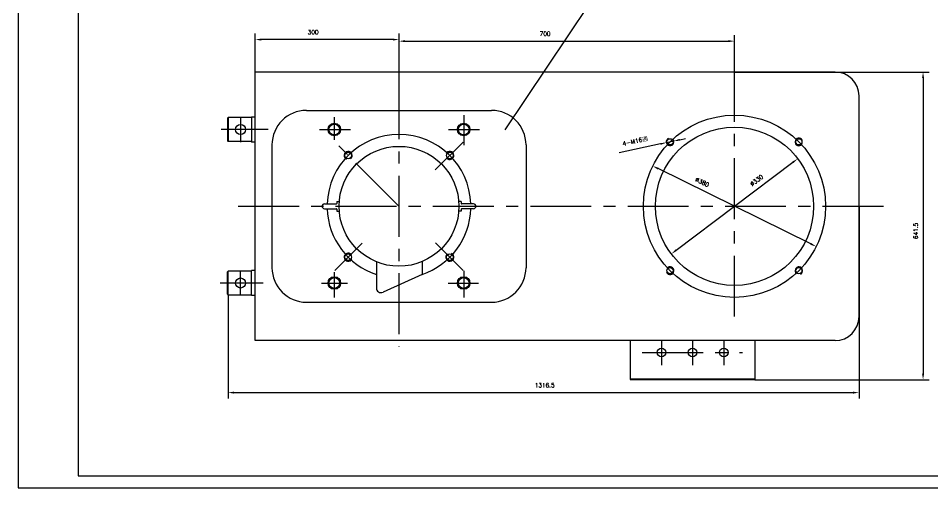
# Model space of a CAD drawing. Extents: x -1681 to 1289, y -1737 to 363.
# Drawn here: x -1681 to 227, y -1737 to -758 of the extents above; entities that cross this region are included whole.
import ezdxf

# ---------------------------------------------------------------- set-up
doc = ezdxf.new("R2010")
doc.units = 0
doc.header["$MEASUREMENT"] = 0
doc.linetypes.add('CENTER', pattern=[50.8, 31.75, -6.35, 6.35, -6.35])
doc.layers.get('0').update_dxf_attribs({"linetype": 'CONTINUOUS'})
doc.layers.get('DEFPOINTS').update_dxf_attribs({"linetype": 'CONTINUOUS'})
doc.layers.add('SMPEN_THICK', color=7, linetype='CONTINUOUS')
doc.styles.get("Standard").update_dxf_attribs({"font": 'txt.shx', "height": 8.8})
doc.dimstyles.get("Standard").update_dxf_attribs({"dimscale": 5, "dimtxt": 4.5, "dimasz": 5.5, "dimexe": 4.25, "dimexo": 0.625, "dimgap": 2.2, "dimtad": 1, "dimdec": 4, "dimlfac": -1, "dimdsep": 46, "dimlunit": 6, "dimtxsty": 'Standard', "dimcen": 2.5, "dimclrd": 2, "dimclre": 2, "dimclrt": 2, "dimadec": 0, "dimazin": 0, "dimtfac": 1, "dimtdec": 4, "dimtmove": 0, "dimatfit": 3, "dimfxl": 1, "dimtolj": 1, "dimtzin": 0, "dimarcsym": 0})

# ---------------------------------------------------------------- blocks, each defined once
blk = doc.blocks.new('*D0')
at = {"color": 2, "lineweight": -2, "transparency": 16777216}
for p, q in [((-886.3, -950.2), (-886.3, -793.3)), ((-186.3, -910.2), (-186.3, -793.3)), ((-873.8, -805.8), (-198.8, -805.8))]:
    blk.add_line(p, q, dxfattribs=at)
at = {"color": 2, "transparency": 16777216}
for points in [[(-873.8, -803.7), (-873.8, -807.9), (-886.3, -805.8)], [(-198.8, -803.7), (-198.8, -807.9), (-186.3, -805.8)]]:
    blk.add_solid(points, dxfattribs=at)
at = {"layer": 'DEFPOINTS', "color": 0, "transparency": 16777216}
for p in [(-186.3, -805.8), (-186.3, -910.2), (-886.3, -950.2)]:
    blk.add_point(p, dxfattribs=at)
at = {"color": 2, "transparency": 16777216, "insert": (-581.5, -790.4), "char_height": 8.8, "attachment_point": 5}
blk.add_mtext('\\A1;700', dxfattribs=at)
blk = doc.blocks.new('*D1')
at = {"color": 2, "lineweight": -2, "transparency": 16777216}
blk.add_line((-308.2, -1241.8), (-64.5, -1058.5), dxfattribs=at)
at = {"color": 2, "transparency": 16777216}
for points in [[(-65.7, -1056.8), (-63.2, -1060.1), (-54.5, -1051)], [(-309.4, -1240.2), (-306.9, -1243.5), (-318.2, -1249.4)]]:
    blk.add_solid(points, dxfattribs=at)
at = {"layer": 'DEFPOINTS', "color": 0, "transparency": 16777216}
for p in [(-54.5, -1051), (-318.2, -1249.4)]:
    blk.add_point(p, dxfattribs=at)
at = {"color": 2, "transparency": 16777216, "insert": (-140.1, -1096.1), "char_height": 8.8, "attachment_point": 5, "rotation": 36.9572}
blk.add_mtext('\\A1;∅330', dxfattribs=at)
blk = doc.blocks.new('*D2')
at = {"color": 2, "lineweight": -2, "transparency": 16777216}
blk.add_line((-27.1, -1228.6), (-345.5, -1071.7), dxfattribs=at)
at = {"color": 2, "transparency": 16777216}
for points in [[(-344.6, -1069.8), (-346.5, -1073.6), (-356.8, -1066.2)], [(-26.2, -1226.7), (-28, -1230.5), (-15.9, -1234.1)]]:
    blk.add_solid(points, dxfattribs=at)
at = {"layer": 'DEFPOINTS', "color": 0, "transparency": 16777216}
for p in [(-356.8, -1066.2), (-15.9, -1234.1)]:
    blk.add_point(p, dxfattribs=at)
at = {"color": 2, "transparency": 16777216, "insert": (-253.7, -1099.8), "char_height": 8.8, "attachment_point": 5, "rotation": 333.7729}
blk.add_mtext('\\A1;∅380', dxfattribs=at)
blk = doc.blocks.new('*D3')
at = {"color": 2, "lineweight": -2, "transparency": 16777216}
for p, q in [((-300.6, -1011.5), (-288.4, -1008.9)), ((-340.7, -1020.1), (-426.8, -1038.5)), ((-312.8, -1014.1), (-328.5, -1017.5))]:
    blk.add_line(p, q, dxfattribs=at)
at = {"color": 2, "transparency": 16777216}
for points in [[(-301.1, -1009.5), (-300.2, -1013.5), (-312.8, -1014.1)], [(-341.2, -1018.1), (-340.3, -1022.1), (-328.5, -1017.5)]]:
    blk.add_solid(points, dxfattribs=at)
at = {"layer": 'DEFPOINTS', "color": 0, "transparency": 16777216}
for p in [(-328.5, -1017.5), (-312.8, -1014.1)]:
    blk.add_point(p, dxfattribs=at)
at = {"color": 2, "transparency": 16777216, "insert": (-393.3, -1014.6), "char_height": 8.8, "attachment_point": 5, "rotation": 12.0914}
blk.add_mtext('\\A1;4-M16\\fTxt|b0|i0|c134|p2;通', dxfattribs=at)
blk = doc.blocks.new('*D4')
at = {"color": 2, "lineweight": -2, "transparency": 16777216}
for p, q in [((73.7, -1150.2), (73.7, -1551.2)), ((-1242.8, -1335.2), (-1242.8, -1551.2)), ((-1230.3, -1538.7), (61.2, -1538.7))]:
    blk.add_line(p, q, dxfattribs=at)
at = {"color": 2, "transparency": 16777216}
for points in [[(-1230.3, -1536.6), (-1230.3, -1540.8), (-1242.8, -1538.7)], [(61.2, -1536.6), (61.2, -1540.8), (73.7, -1538.7)]]:
    blk.add_solid(points, dxfattribs=at)
at = {"layer": 'DEFPOINTS', "color": 0, "transparency": 16777216}
for p in [(73.7, -1150.2), (-1242.8, -1335.2), (73.7, -1538.7)]:
    blk.add_point(p, dxfattribs=at)
at = {"color": 2, "transparency": 16777216, "insert": (-582.3, -1523.3), "char_height": 8.8, "attachment_point": 5}
blk.add_mtext('\\A1;1316.5', dxfattribs=at)
blk = doc.blocks.new('*D5')
at = {"color": 2, "lineweight": -2, "transparency": 16777216}
for p, q in [((-186.3, -870.2), (219.7, -870.2)), ((207.2, -882.7), (207.2, -1499.2)), ((-143.8, -1511.7), (219.7, -1511.7))]:
    blk.add_line(p, q, dxfattribs=at)
at = {"color": 2, "transparency": 16777216}
for points in [[(205.1, -882.7), (209.3, -882.7), (207.2, -870.2)], [(205.1, -1499.2), (209.3, -1499.2), (207.2, -1511.7)]]:
    blk.add_solid(points, dxfattribs=at)
at = {"layer": 'DEFPOINTS', "color": 0, "transparency": 16777216}
for p in [(-186.3, -870.2), (-143.8, -1511.7), (207.2, -1511.7)]:
    blk.add_point(p, dxfattribs=at)
at = {"color": 2, "transparency": 16777216, "insert": (191.8, -1201.7), "char_height": 8.8, "attachment_point": 5, "rotation": 90}
blk.add_mtext('\\A1;641.5', dxfattribs=at)
blk = doc.blocks.new('*D7')
at = {"color": 2, "lineweight": -2, "transparency": 16777216}
for p, q in [((-1186.3, -990.2), (-1186.3, -790)), ((-886.3, -950.2), (-886.3, -790)), ((-898.8, -802.5), (-1173.8, -802.5))]:
    blk.add_line(p, q, dxfattribs=at)
at = {"color": 2, "transparency": 16777216}
for points in [[(-1173.8, -800.5), (-1173.8, -804.6), (-1186.3, -802.5)], [(-898.8, -800.5), (-898.8, -804.6), (-886.3, -802.5)]]:
    blk.add_solid(points, dxfattribs=at)
at = {"layer": 'DEFPOINTS', "color": 0, "transparency": 16777216}
for p in [(-1186.3, -802.5), (-886.3, -950.2), (-1186.3, -990.2)]:
    blk.add_point(p, dxfattribs=at)
at = {"color": 2, "transparency": 16777216, "insert": (-1065.5, -787.1), "char_height": 8.8, "attachment_point": 5}
blk.add_mtext('\\A1;300', dxfattribs=at)

msp = doc.modelspace()

# ---------------------------------------------------------------- linework, layer by layer
at = {"color": 2}
for p, q in [((-1680.68508, 363.02885), (-1680.68508, -1736.97115)), ((-1680.68508, -1736.97115), (1289.31492, -1736.97115))]:
    msp.add_line(p, q, dxfattribs=at)
at = {"color": 3}
for p, q in [((-1555.68508, 338.02885), (-1555.68508, -1711.97115)), ((-1555.68508, -1711.97115), (1264.31492, -1711.97115))]:
    msp.add_line(p, q, dxfattribs=at)
at = {"color": 1}
msp.add_line((-665.03076, -990.62857), (-489.4331, -729.1653), dxfattribs=at)
at = {"color": 4}
for p, q in [((-1244.31827, -966.65453), (-1242.81827, -965.15453)), ((-1244.31827, -966.65453), (-1244.31827, -1013.65453)), ((-1194.31827, -965.15453), (-1242.81827, -965.15453)), ((-1242.81827, -965.15453), (-1242.81827, -1015.15453)), ((-1186.31827, -964.15453), (-1194.31827, -964.15453)), ((-1194.31827, -964.15453), (-1194.31827, -1016.15453)), ((-1244.31827, -1013.65453), (-1242.81827, -1015.15453)), ((-1194.31827, -1015.15453), (-1242.81827, -1015.15453)), ((-1186.31827, -1016.15453), (-1194.31827, -1016.15453)), ((-1244.31827, -1286.65453), (-1242.81827, -1285.15453)), ((-1244.31827, -1333.65453), (-1244.31827, -1286.65453)), ((-1194.31827, -1285.15453), (-1242.81827, -1285.15453)), ((-1242.81827, -1335.15453), (-1242.81827, -1285.15453)), ((-1186.31827, -1284.15453), (-1194.31827, -1284.15453)), ((-1194.31827, -1336.15453), (-1194.31827, -1284.15453)), ((-1244.31827, -1333.65453), (-1242.81827, -1335.15453)), ((-1194.31827, -1335.15453), (-1242.81827, -1335.15453)), ((-1186.31827, -1336.15453), (-1194.31827, -1336.15453))]:
    msp.add_line(p, q, dxfattribs=at)
for p, q in [((-338.81827, -1430.15453), (-338.81827, -1481.28359)), ((-273.81827, -1430.15453), (-273.81827, -1481.28359)), ((-208.81827, -1430.15453), (-208.81827, -1481.28359))]:
    msp.add_line(p, q)
for centre, radius in [((-186.31827, -1150.15453), 190), ((-1216.81827, -990.15453), 10.5), ((-1216.81827, -1310.15453), 10.5)]:
    msp.add_circle(centre, radius)
at = {"layer": 'DEFPOINTS', "color": 0, "linetype": 'ByBlock'}
for p in [(-886.31827, -883.36004), (-742.0959, -999.31684), (-886.31827, -1150.15453)]:
    msp.add_point(p, dxfattribs=at)
at = {"layer": 'SMPEN_THICK', "color": 4}
for p, q in [((-1186.31827, -1430.15453), (-1186.31827, -870.15453)), ((23.68173, -870.15453), (-1186.31827, -870.15453)), ((73.68173, -1380.15453), (73.68173, -920.15453)), ((-1079.31827, -950.15453), (-693.31827, -950.15453)), ((-1151.31827, -1022.15453), (-1151.31827, -1278.15453)), ((-621.31827, -1022.15453), (-621.31827, -1278.15453)), ((-1016.31827, -1140.15453), (-1016.31827, -1144.15453)), ((-1016.31827, -1140.15453), (-1010.91763, -1140.15453)), ((-756.31827, -1140.15453), (-761.71891, -1140.15453)), ((-756.31827, -1140.15453), (-756.31827, -1144.15453)), ((-1046.87505, -1150.15453), (-1046.87505, -1150.15453)), ((-1041.87505, -1145.15453), (-1017.31827, -1145.15453)), ((-1041.87505, -1155.15453), (-1017.31827, -1155.15453)), ((-1016.31827, -1156.15453), (-1016.31827, -1160.15453)), ((-1016.31827, -1160.15453), (-1010.91763, -1160.15453)), ((-756.31827, -1160.15453), (-761.71891, -1160.15453)), ((-756.31827, -1156.15453), (-756.31827, -1160.15453)), ((-730.7615, -1145.15453), (-755.31827, -1145.15453)), ((-730.7615, -1155.15453), (-755.31827, -1155.15453)), ((-725.7615, -1150.15453), (-725.7615, -1150.15453)), ((-933.56992, -1265.87955), (-933.56992, -1320.2575)), ((-838.0944, -1265.4778), (-838.0944, -1292.19135)), ((-838.0944, -1292.19135), (-919.41352, -1329.35279)), ((-1079.31827, -1350.15453), (-693.31827, -1350.15453)), ((23.68173, -1430.15453), (-1186.31827, -1430.15453)), ((-403.81827, -1430.15453), (-403.81827, -1511.65453)), ((-143.81827, -1430.15453), (-143.81827, -1511.65453)), ((-403.81827, -1510.15453), (-143.81827, -1510.15453)), ((-403.81827, -1511.65453), (-143.81827, -1511.65453))]:
    msp.add_line(p, q, dxfattribs=at)
at = {"layer": 'SMPEN_THICK', "linetype": 'CENTER', "ltscale": 4}
for p, q in [((-886.31827, -883.36004), (-886.31827, -1442.34035)), ((-186.31827, -1380.15453), (-186.31827, -908.08862)), ((-1216.81827, -964.15453), (-1216.81827, -1016.15453)), ((-1021.31827, -964.12065), (-1021.31827, -1011.89723)), ((-751.31827, -960.47098), (-751.31827, -1022.51541)), ((-1159.59217, -990.15453), (-1257.22642, -990.15453)), ((-1051.92242, -990.15453), (-987.38136, -990.15453)), ((-782.79837, -990.15453), (-718.2573, -990.15453)), ((-886.31827, -1150.15453), (-1019.89585, -1016.57694)), ((-810.60973, -1074.44598), (-752.74069, -1016.57694)), ((-1221.84407, -1150.15453), (138.60256, -1150.15453)), ((-963.28813, -1227.12439), (-1019.89585, -1283.73211)), ((-809.96196, -1226.51084), (-752.74069, -1283.73211)), ((-1216.81827, -1336.15453), (-1216.81827, -1284.15453)), ((-1021.31827, -1287.72493), (-1021.31827, -1340.0369)), ((-751.31827, -1284.43139), (-751.31827, -1340.0369)), ((-1169.62363, -1310.15453), (-1259.72784, -1310.15453)), ((-1048.26916, -1310.15453), (-993.47014, -1310.15453)), ((-784.01613, -1310.15453), (-720.69282, -1310.15453)), ((-378.92936, -1455.15453), (-169.71211, -1455.15453))]:
    msp.add_line(p, q, dxfattribs=at)
at = {"layer": 'SMPEN_THICK', "color": 4}
for points in [[(-1027.81827, -978.8962), (-1034.31827, -990.15453), (-1027.81827, -1001.41286), (-1014.81827, -1001.41286), (-1008.31827, -990.15453), (-1014.81827, -978.8962)], [(-757.81827, -978.8962), (-764.31827, -990.15453), (-757.81827, -1001.41286), (-744.81827, -1001.41286), (-738.31827, -990.15453), (-744.81827, -978.8962)], [(-1027.81827, -1298.8962), (-1034.31827, -1310.15453), (-1027.81827, -1321.41286), (-1014.81827, -1321.41286), (-1008.31827, -1310.15453), (-1014.81827, -1298.8962)], [(-757.81827, -1298.8962), (-764.31827, -1310.15453), (-757.81827, -1321.41286), (-744.81827, -1321.41286), (-738.31827, -1310.15453), (-744.81827, -1298.8962)]]:
    msp.add_lwpolyline(points, close=True, dxfattribs=at)
for centre, radius in [((-1021.31827, -990.15453), 13), ((-1021.31827, -990.15453), 11.25833), ((-751.31827, -990.15453), 13), ((-751.31827, -990.15453), 11.25833), ((-186.31827, -1150.15453), 165), ((-320.66856, -1015.80424), 6.5), ((-51.96798, -1015.80424), 6.5), ((-886.31827, -1150.15453), 125), ((-992.38429, -1044.08851), 7), ((-780.25225, -1044.08851), 7), ((-992.38429, -1256.22054), 7), ((-780.25225, -1256.22054), 7), ((-320.66856, -1284.50482), 6.5), ((-51.96798, -1284.50482), 6.5), ((-1021.31827, -1310.15453), 13), ((-751.31827, -1310.15453), 13), ((-1021.31827, -1310.15453), 11.25833), ((-751.31827, -1310.15453), 11.25833), ((-338.81827, -1455.15453), 9), ((-273.81827, -1455.15453), 9), ((-208.81827, -1455.15453), 9)]:
    msp.add_circle(centre, radius, dxfattribs=at)
for centre, radius, start, end in [((23.68173, -920.15453), 50, 0, 90), ((-1079.31827, -1022.15453), 72, 90, 180), ((-693.31827, -1022.15453), 72, 0, 90), ((-1017.31827, -1144.15453), 1, 270, 0), ((-755.31827, -1144.15453), 1, 180, 270), ((-1041.87505, -1150.15453), 5, 90, 180), ((-1041.87505, -1150.15453), 5, 180, 270), ((-1017.31827, -1156.15453), 1, 0, 90), ((-755.31827, -1156.15453), 1, 90, 180), ((-730.7615, -1150.15453), 5, 0, 90), ((-730.7615, -1150.15453), 5, 270, 0), ((-1079.31827, -1278.15453), 72, 180, 270), ((-693.31827, -1278.15453), 72, 270, 0), ((-923.56992, -1320.2575), 10, 180, 294.55958811), ((23.68173, -1380.15453), 50, 270, 0)]:
    msp.add_arc(centre, radius, start, end, dxfattribs=at)
at = {"layer": 'SMPEN_THICK'}
for centre, radius, start, end in [((-886.31827, -1150.15453), 150, 1.91021317, 178.08978683), ((-320.66856, -1015.80424), 8, 115.73864506, 50.93070468), ((-51.96798, -1015.80424), 8, 25.73864506, 320.93070468), ((-992.38429, -1044.08851), 8.5, 307.09128082, 244.41573), ((-780.25225, -1044.08851), 8.5, 217.09128082, 154.41573), ((-886.31827, -1150.15453), 150, 181.91021317, 251.63852442), ((-886.31827, -1150.15453), 150, 288.75320786, 358.08978683), ((-992.38429, -1256.22054), 8.5, 37.09128082, 334.41573), ((-780.25225, -1256.22054), 8.5, 127.09128082, 64.41573), ((-320.66856, -1284.50482), 8, 205.73864506, 140.93070468), ((-51.96798, -1284.50482), 8, 295.73864506, 230.93070468)]:
    msp.add_arc(centre, radius, start, end, dxfattribs=at)

# ---------------------------------------------------------------- dimensions: what is measured, and where the dimension line sits
for base, p1, p2, picture, middle in [((-1186.31827, -802.53666), (-886.31827, -950.15453), (-1186.31827, -990.15453), '*D7', (-1065.47339, -802.53666)), ((-186.31827, -805.78389), (-886.31827, -950.15453), (-186.31827, -910.15453), '*D0', (-581.48423, -805.78389)), ((73.68173, -1538.71942), (-1242.81827, -1335.15453), (73.68173, -1150.15453), '*D4', (-582.33065, -1538.71942))]:
    dim = msp.add_linear_dim(base=base, p1=p1, p2=p2, dimstyle='Standard', override={"dimtxt": 3.5, "dimasz": 2.5, "dimexe": 2.5, "dimexo": 0, "dimlunit": 2, "dimtfac": 5, "dimatfit": 1, "dimtzin": 8})
    dim.commit()
    dim.dimension.update_dxf_attribs({"geometry": picture, "text_midpoint": middle, "dimtype": 160})
dim = msp.add_linear_dim(base=(207.2052, -1511.65453), p1=(-186.31827, -870.15453), p2=(-143.81827, -1511.65453), angle=90, dimstyle='Standard', override={"dimtxt": 3.5, "dimasz": 2.5, "dimexe": 2.5, "dimexo": 0, "dimlunit": 2, "dimtfac": 5, "dimatfit": 1, "dimtzin": 8})
dim.commit()
dim.dimension.update_dxf_attribs({"geometry": '*D5', "text_midpoint": (207.2052, -1201.72382), "dimtype": 160})
dim = msp.add_diameter_dim_2p(p1=(-312.84604, -1014.12847), p2=(-328.49108, -1017.48001), text='4-M16\\fTxt|b0|i0|c134|p2;通', dimstyle='Standard', override={"dimtxt": 3.5, "dimasz": 2.5, "dimexe": 2.5, "dimexo": 0, "dimlunit": 2, "dimtfac": 5, "dimatfit": 1, "dimtzin": 8})
dim.commit()
dim.dimension.update_dxf_attribs({"geometry": '*D3', "text_midpoint": (-389.88916, -1030.63293), "dimtype": 163})
for p1, p2, picture, middle in [((-15.87894, -1234.12139), (-356.7576, -1066.18766), '*D2', (-260.54552, -1113.5865)), ((-318.16723, -1249.3556), (-54.46932, -1050.95345), '*D1', (-130.82459, -1108.40195))]:
    dim = msp.add_diameter_dim_2p(p1=p1, p2=p2, dimstyle='Standard', override={"dimtxt": 3.5, "dimasz": 2.5, "dimexe": 2.5, "dimexo": 0, "dimlunit": 2, "dimtfac": 5, "dimatfit": 1, "dimtzin": 8})
    dim.commit()
    dim.dimension.update_dxf_attribs({"geometry": picture, "text_midpoint": middle, "dimtype": 163})

doc.saveas('drawing.dxf')
